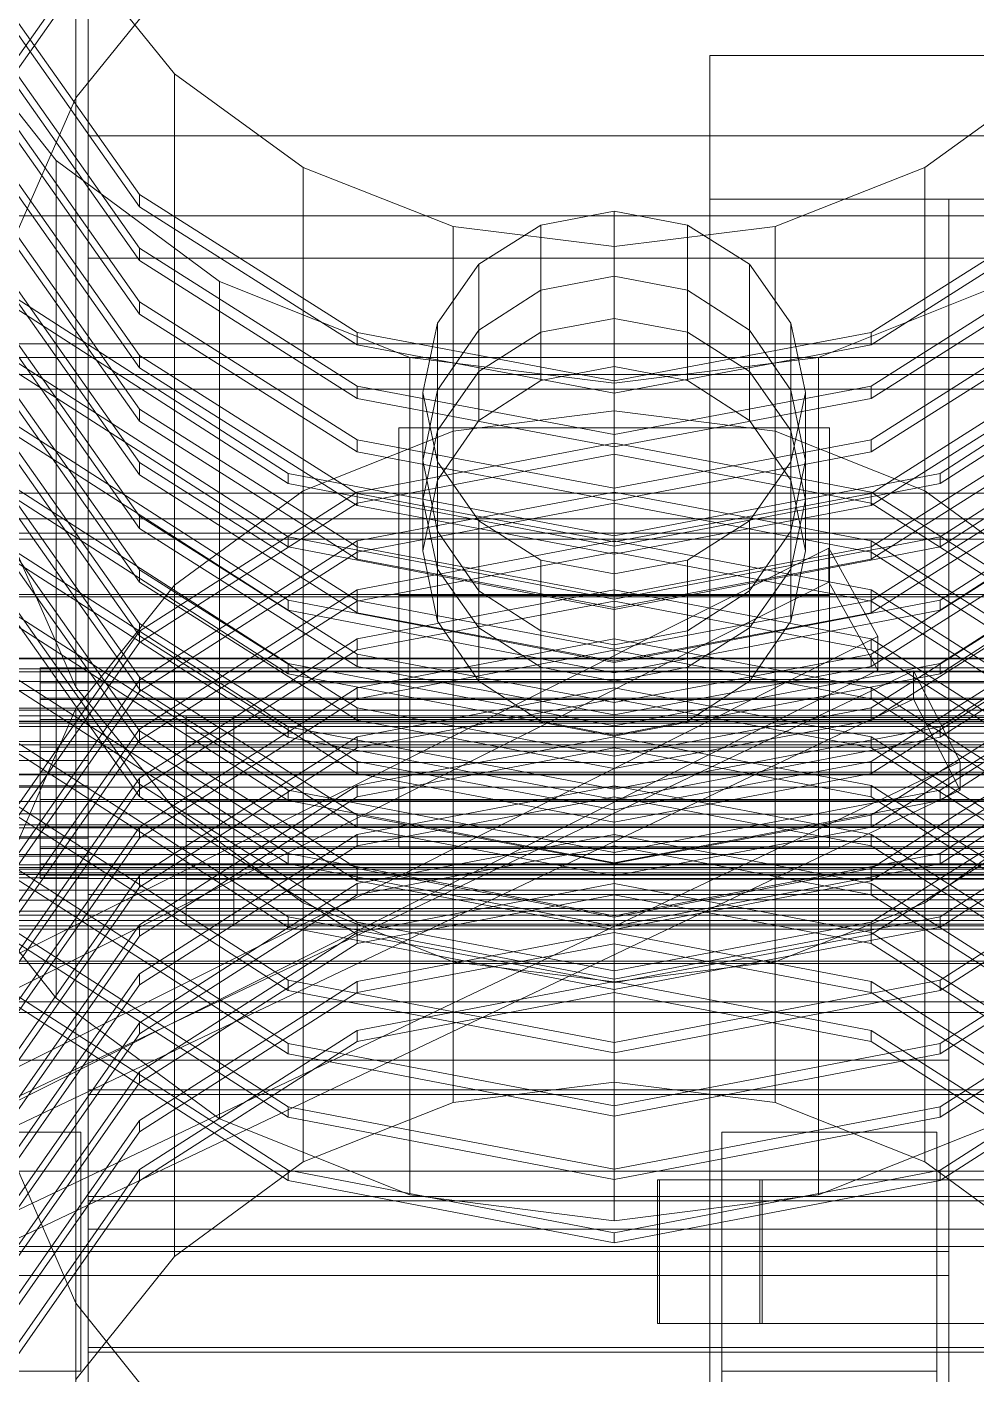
# Model space of a CAD drawing. Header units: millimetres. Extents: x -191664 to 191490, y -197311 to 10263.
# Drawn here: x 507.2 to 705.7, y -28625.6 to -28344 of the extents above; entities that cross this region are included whole.
import ezdxf

# ---------------------------------------------------------------- set-up
doc = ezdxf.new("R2010")
doc.units = ezdxf.units.MM
for name, color, linetype, lineweight in [('frontal_C01', 7, 'Continuous', 0), ('frontal_C02', 7, 'Continuous', 0), ('frontal_C03', 7, 'Continuous', 0), ('frontal_secador', 7, 'Continuous', 0)]:
    doc.layers.add(name, color=color, linetype=linetype, lineweight=lineweight)

msp = doc.modelspace()

# ---------------------------------------------------------------- linework, layer by layer
at = {"layer": 'frontal_C01', "color": 147, "true_color": 0x1f7180}
for p, q in [((517.42, -28358.85), (517.42, -28205.17)), ((530.72, -28314.21), (500.29, -28357.36)), ((500.29, -28359.92), (530.72, -28316.77)), ((517.42, -28328.32), (538.08, -28353.83)), ((517.42, -28482.01), (517.42, -28328.32)), ((520, -28392.34), (520, -28328.31)), ((520, -28525.36), (520, -28328.31)), ((517.42, -28358.85), (538.08, -28333.34)), ((500.29, -28335.9), (530.72, -28379.05)), ((530.72, -28381.61), (500.29, -28338.46)), ((500.29, -28347.1), (530.72, -28390.25)), ((530.72, -28392.82), (500.29, -28349.66)), ((538.08, -28353.83), (565, -28373.4)), ((538.08, -28507.51), (538.08, -28353.83)), ((695, -28373.4), (721.92, -28353.83)), ((500.29, -28358.31), (530.72, -28401.46)), ((504.43, -28388.55), (517.42, -28358.85)), ((530.72, -28404.02), (500.29, -28360.87)), ((500.29, -28369.51), (530.72, -28412.67)), ((530.72, -28415.23), (500.29, -28372.08)), ((565, -28373.4), (596.35, -28385.71)), ((565, -28527.09), (565, -28373.4)), ((663.65, -28385.71), (695, -28373.4)), ((695, -28527.09), (695, -28373.4)), ((530.72, -28379.05), (576.27, -28407.88)), ((530.72, -28381.61), (530.72, -28379.05)), ((683.73, -28407.88), (729.28, -28379.05)), ((500.29, -28380.72), (530.72, -28423.87)), ((576.27, -28410.44), (530.72, -28381.61)), ((729.28, -28381.61), (683.73, -28410.44)), ((530.72, -28426.43), (500.29, -28383.28)), ((596.35, -28385.71), (630, -28389.9)), ((596.35, -28539.39), (596.35, -28385.71)), ((630, -28389.9), (663.65, -28385.71)), ((663.65, -28539.39), (663.65, -28385.71)), ((530.72, -28390.25), (576.27, -28419.09)), ((530.72, -28392.82), (530.72, -28390.25)), ((630, -28543.59), (630, -28389.9)), ((683.73, -28419.09), (729.28, -28390.25)), ((500.29, -28391.93), (530.72, -28435.08)), ((740, -28392.34), (520, -28392.34)), ((520, -28392.34), (520, -28589.39)), ((576.27, -28421.65), (530.72, -28392.82)), ((729.28, -28392.82), (683.73, -28421.65)), ((530.72, -28437.64), (500.29, -28394.49)), ((530.72, -28401.46), (576.27, -28430.29)), ((530.72, -28404.02), (530.72, -28401.46)), ((683.73, -28430.29), (729.28, -28401.46)), ((500.29, -28403.13), (530.72, -28446.28)), ((576.27, -28432.85), (530.72, -28404.02)), ((729.28, -28404.02), (683.73, -28432.85)), ((530.72, -28448.85), (500.29, -28405.69)), ((576.27, -28407.88), (630, -28418.01)), ((576.27, -28410.44), (576.27, -28407.88)), ((630, -28418.01), (683.73, -28407.88)), ((683.73, -28410.44), (683.73, -28407.88)), ((530.72, -28412.67), (576.27, -28441.5)), ((530.72, -28415.23), (530.72, -28412.67)), ((630, -28420.57), (576.27, -28410.44)), ((683.73, -28410.44), (630, -28420.57)), ((683.73, -28441.5), (729.28, -28412.67)), ((500.29, -28414.34), (530.72, -28457.49)), ((576.27, -28444.06), (530.72, -28415.23)), ((729.28, -28415.23), (683.73, -28444.06)), ((530.72, -28460.05), (500.29, -28416.9)), ((630, -28420.57), (630, -28418.01)), ((576.27, -28419.09), (630, -28429.21)), ((576.27, -28421.65), (576.27, -28419.09)), ((630, -28429.21), (683.73, -28419.09)), ((683.73, -28421.65), (683.73, -28419.09)), ((530.72, -28423.87), (576.27, -28452.7)), ((530.72, -28426.43), (530.72, -28423.87)), ((630, -28431.77), (576.27, -28421.65)), ((683.73, -28421.65), (630, -28431.77)), ((683.73, -28452.7), (729.28, -28423.87)), ((500.29, -28425.55), (530.72, -28468.7)), ((576.27, -28455.27), (530.72, -28426.43)), ((729.28, -28426.43), (683.73, -28455.27)), ((530.72, -28471.26), (500.29, -28428.11)), ((630, -28431.77), (630, -28429.21)), ((576.27, -28430.29), (630, -28440.42)), ((576.27, -28432.85), (576.27, -28430.29)), ((630, -28442.98), (576.27, -28432.85)), ((630, -28440.42), (683.73, -28430.29)), ((683.73, -28432.85), (630, -28442.98)), ((683.73, -28432.85), (683.73, -28430.29)), ((530.72, -28435.08), (576.27, -28463.91)), ((530.72, -28437.64), (530.72, -28435.08)), ((683.73, -28463.91), (729.28, -28435.08)), ((500.29, -28436.75), (530.72, -28479.9)), ((576.27, -28466.47), (530.72, -28437.64)), ((729.28, -28437.64), (683.73, -28466.47)), ((530.72, -28482.46), (500.29, -28439.31)), ((630, -28442.98), (630, -28440.42)), ((576.27, -28441.5), (630, -28451.62)), ((576.27, -28444.06), (576.27, -28441.5)), ((630, -28454.18), (576.27, -28444.06)), ((630, -28451.62), (683.73, -28441.5)), ((683.73, -28444.06), (630, -28454.18)), ((683.73, -28444.06), (683.73, -28441.5)), ((530.72, -28446.28), (576.27, -28475.12)), ((530.72, -28448.85), (530.72, -28446.28)), ((683.73, -28475.12), (729.28, -28446.28)), ((500.29, -28447.96), (530.72, -28491.11)), ((576.27, -28477.68), (530.72, -28448.85)), ((729.28, -28448.85), (683.73, -28477.68)), ((530.72, -28493.67), (500.29, -28450.52)), ((517.42, -28482.01), (504.43, -28452.3)), ((630, -28454.18), (630, -28451.62)), ((576.27, -28452.7), (630, -28462.83)), ((576.27, -28455.27), (576.27, -28452.7)), ((630, -28465.39), (576.27, -28455.27)), ((630, -28462.83), (683.73, -28452.7)), ((683.73, -28455.27), (630, -28465.39)), ((683.73, -28455.27), (683.73, -28452.7)), ((530.72, -28457.49), (576.27, -28486.32)), ((530.72, -28460.05), (530.72, -28457.49)), ((683.73, -28486.32), (729.28, -28457.49)), ((500.29, -28459.16), (530.72, -28502.31)), ((576.27, -28488.88), (530.72, -28460.05)), ((729.28, -28460.05), (683.73, -28488.88)), ((530.72, -28504.88), (500.29, -28461.72)), ((630, -28465.39), (630, -28462.83)), ((576.27, -28463.91), (630, -28474.04)), ((576.27, -28466.47), (576.27, -28463.91)), ((630, -28476.6), (576.27, -28466.47)), ((630, -28474.04), (683.73, -28463.91)), ((683.73, -28466.47), (630, -28476.6)), ((683.73, -28466.47), (683.73, -28463.91)), ((530.72, -28468.7), (576.27, -28497.53)), ((530.72, -28471.26), (530.72, -28468.7)), ((683.73, -28497.53), (729.28, -28468.7)), ((576.27, -28500.09), (530.72, -28471.26)), ((729.28, -28471.26), (683.73, -28500.09)), ((576.27, -28475.12), (630, -28485.24)), ((576.27, -28477.68), (576.27, -28475.12)), ((630, -28476.6), (630, -28474.04)), ((630, -28485.24), (683.73, -28475.12)), ((683.73, -28477.68), (683.73, -28475.12)), ((630, -28487.8), (576.27, -28477.68)), ((683.73, -28477.68), (630, -28487.8)), ((530.72, -28479.9), (576.27, -28508.74)), ((530.72, -28482.46), (530.72, -28479.9)), ((683.73, -28508.74), (729.28, -28479.9)), ((538.08, -28507.51), (517.42, -28482.01)), ((576.27, -28511.3), (530.72, -28482.46)), ((729.28, -28482.46), (683.73, -28511.3)), ((576.27, -28486.32), (630, -28496.45)), ((576.27, -28488.88), (576.27, -28486.32)), ((630, -28487.8), (630, -28485.24)), ((630, -28496.45), (683.73, -28486.32)), ((683.73, -28488.88), (683.73, -28486.32)), ((630, -28499.01), (576.27, -28488.88)), ((683.73, -28488.88), (630, -28499.01)), ((530.72, -28491.11), (576.27, -28519.94)), ((530.72, -28493.67), (530.72, -28491.11)), ((683.73, -28519.94), (729.28, -28491.11)), ((576.27, -28522.5), (530.72, -28493.67)), ((729.28, -28493.67), (683.73, -28522.5)), ((576.27, -28497.53), (630, -28507.65)), ((576.27, -28500.09), (576.27, -28497.53)), ((630, -28499.01), (630, -28496.45)), ((630, -28507.65), (683.73, -28497.53)), ((683.73, -28500.09), (683.73, -28497.53)), ((630, -28510.22), (576.27, -28500.09)), ((683.73, -28500.09), (630, -28510.22)), ((530.72, -28502.31), (576.27, -28531.15)), ((530.72, -28504.88), (530.72, -28502.31)), ((683.73, -28531.15), (729.28, -28502.31)), ((576.27, -28533.71), (530.72, -28504.88)), ((729.28, -28504.88), (683.73, -28533.71)), ((565, -28527.09), (538.08, -28507.51)), ((576.27, -28508.74), (630, -28518.86)), ((576.27, -28511.3), (576.27, -28508.74)), ((630, -28510.22), (630, -28507.65)), ((630, -28518.86), (683.73, -28508.74)), ((683.73, -28511.3), (683.73, -28508.74)), ((721.92, -28507.51), (695, -28527.09)), ((630, -28521.42), (576.27, -28511.3)), ((683.73, -28511.3), (630, -28521.42)), ((576.27, -28519.94), (630, -28530.07)), ((576.27, -28522.5), (576.27, -28519.94)), ((630, -28521.42), (630, -28518.86)), ((630, -28530.07), (683.73, -28519.94)), ((683.73, -28522.5), (683.73, -28519.94)), ((630, -28532.63), (576.27, -28522.5)), ((683.73, -28522.5), (630, -28532.63)), ((740, -28525.36), (520, -28525.36)), ((520, -28525.36), (520, -28589.39)), ((596.35, -28539.39), (565, -28527.09)), ((695, -28527.09), (663.65, -28539.39)), ((576.27, -28531.15), (630, -28541.27)), ((576.27, -28533.71), (576.27, -28531.15)), ((630, -28532.63), (630, -28530.07)), ((630, -28541.27), (683.73, -28531.15)), ((683.73, -28533.71), (683.73, -28531.15)), ((630, -28543.83), (576.27, -28533.71)), ((683.73, -28533.71), (630, -28543.83)), ((630, -28543.59), (596.35, -28539.39)), ((663.65, -28539.39), (630, -28543.59)), ((630, -28543.83), (630, -28541.27)), ((520, -28589.39), (740, -28589.39))]:
    msp.add_line(p, q, dxfattribs=at)
at = {"layer": 'frontal_C01', "color": 139, "true_color": 0x354b57}
for p, q in [((500, -28383.5), (760, -28383.5)), ((485, -28410.25), (775, -28410.25)), ((760, -28416.66), (500, -28416.66)), ((775, -28419.73), (485, -28419.73)), ((415, -28449.85), (760, -28449.85)), ((424.86, -28578.04), (674.86, -28452.99)), ((674.86, -28460.03), (674.86, -28452.99)), ((674.86, -28452.99), (685.14, -28471.42)), ((674.86, -28460.03), (424.86, -28585.08)), ((685.14, -28478.46), (674.86, -28460.03)), ((760, -28462.66), (415, -28462.66)), ((760, -28463.11), (415, -28463.11)), ((435.14, -28596.47), (685.14, -28471.42)), ((685.14, -28471.42), (685.14, -28478.46)), ((415, -28475.92), (760, -28475.92)), ((435.14, -28603.52), (685.14, -28478.46)), ((420, -28520.82), (823, -28520.82)), ((520, -28588.45), (520, -28524.41)), ((520, -28524.41), (740, -28524.41)), ((520, -28583.15), (520, -28524.41)), ((823, -28528.83), (420, -28528.83)), ((823, -28539.77), (420, -28539.77)), ((420, -28547.77), (823, -28547.77)), ((760, -28549.99), (500, -28549.99)), ((500, -28583.15), (760, -28583.15)), ((740, -28583.15), (520, -28583.15)), ((520, -28583.15), (520, -28647.18)), ((740, -28588.45), (520, -28588.45)), ((520, -28588.45), (520, -28647.18))]:
    msp.add_line(p, q, dxfattribs=at)
at = {"layer": 'frontal_C01', "color": 43, "true_color": 0xd6b34e}
for p, q in [((630, -28382.54), (614.69, -28385.42)), ((645.31, -28385.42), (630, -28382.54)), ((630, -28404.95), (630, -28382.54)), ((614.69, -28385.42), (601.72, -28393.63)), ((614.69, -28407.83), (614.69, -28385.42)), ((658.28, -28393.63), (645.31, -28385.42)), ((645.31, -28407.83), (645.31, -28385.42)), ((601.72, -28393.63), (593.04, -28405.93)), ((601.72, -28416.05), (601.72, -28393.63)), ((666.96, -28405.93), (658.28, -28393.63)), ((658.28, -28416.05), (658.28, -28393.63)), ((593.04, -28405.93), (590, -28420.43)), ((593.04, -28428.34), (593.04, -28405.93)), ((614.69, -28407.83), (630, -28404.95)), ((630, -28404.95), (645.31, -28407.83)), ((670, -28420.43), (666.96, -28405.93)), ((666.96, -28428.34), (666.96, -28405.93)), ((601.72, -28416.05), (614.69, -28407.83)), ((645.31, -28407.83), (658.28, -28416.05)), ((593.04, -28428.34), (601.72, -28416.05)), ((658.28, -28416.05), (666.96, -28428.34)), ((590, -28420.43), (593.04, -28434.93)), ((590, -28442.84), (590, -28420.43)), ((666.96, -28434.93), (670, -28420.43)), ((670, -28420.43), (670, -28442.84)), ((590, -28442.84), (593.04, -28428.34)), ((666.96, -28428.34), (670, -28442.84)), ((593.04, -28434.93), (601.72, -28447.22)), ((593.04, -28457.34), (593.04, -28434.93)), ((658.28, -28447.22), (666.96, -28434.93)), ((666.96, -28457.34), (666.96, -28434.93)), ((593.04, -28457.34), (590, -28442.84)), ((670, -28442.84), (666.96, -28457.34)), ((601.72, -28447.22), (614.69, -28455.44)), ((601.72, -28469.64), (601.72, -28447.22)), ((645.31, -28455.44), (658.28, -28447.22)), ((658.28, -28469.64), (658.28, -28447.22)), ((601.72, -28469.64), (593.04, -28457.34)), ((614.69, -28455.44), (630, -28458.32)), ((614.69, -28477.85), (614.69, -28455.44)), ((630, -28458.32), (645.31, -28455.44)), ((645.31, -28477.85), (645.31, -28455.44)), ((666.96, -28457.34), (658.28, -28469.64)), ((630, -28480.74), (630, -28458.32)), ((614.69, -28477.85), (601.72, -28469.64)), ((658.28, -28469.64), (645.31, -28477.85)), ((630, -28480.74), (614.69, -28477.85)), ((645.31, -28477.85), (630, -28480.74))]:
    msp.add_line(p, q, dxfattribs=at)
at = {"layer": 'frontal_C01', "color": 9, "true_color": 0xb8c2c5}
for p, q in [((550.5, -28487.99), (450.5, -28487.99)), ((550.5, -28489.1), (450.5, -28489.1)), ((550.5, -28489.1), (550.5, -28487.99)), ((550.5, -28487.99), (550.5, -28490.23)), ((550.5, -28493.38), (550.5, -28489.1)), ((550.5, -28490.23), (450.5, -28490.23)), ((550.5, -28490.23), (550.5, -28495.46)), ((550.5, -28493.38), (450.5, -28493.38)), ((550.5, -28500.19), (550.5, -28493.38)), ((550.5, -28495.46), (450.5, -28495.46)), ((550.5, -28495.46), (550.5, -28502.9)), ((550.5, -28500.19), (450.5, -28500.19)), ((550.5, -28508.48), (550.5, -28500.19)), ((450.5, -28502.9), (550.5, -28502.9)), ((550.5, -28502.9), (550.5, -28511.41)), ((550.5, -28508.48), (450.5, -28508.48)), ((550.5, -28516.99), (550.5, -28508.48)), ((550.5, -28511.41), (450.5, -28511.41)), ((550.5, -28511.41), (550.5, -28519.7)), ((550.5, -28516.99), (450.5, -28516.99)), ((550.5, -28524.43), (550.5, -28516.99)), ((550.5, -28519.7), (450.5, -28519.7)), ((550.5, -28519.7), (550.5, -28526.5)), ((550.5, -28524.43), (450.5, -28524.43)), ((550.5, -28529.66), (550.5, -28524.43)), ((550.5, -28526.5), (450.5, -28526.5)), ((550.5, -28526.5), (550.5, -28530.79)), ((550.5, -28529.66), (450.5, -28529.66)), ((550.5, -28530.79), (450.5, -28530.79)), ((550.5, -28531.9), (550.5, -28529.66)), ((550.5, -28530.79), (550.5, -28531.9)), ((550.5, -28531.9), (450.5, -28531.9))]:
    msp.add_line(p, q, dxfattribs=at)
at = {"layer": 'frontal_C01', "color": 9, "true_color": 0xbac6cb}
for p, q in [((540.5, -28489.1), (540.5, -28487.99)), ((540.5, -28487.99), (540.5, -28488.37)), ((540.5, -28487.99), (815, -28487.99)), ((540.5, -28488.37), (540.5, -28490.23)), ((540.5, -28488.37), (815, -28488.37)), ((540.5, -28491.64), (540.5, -28489.1)), ((540.5, -28489.1), (815, -28489.1)), ((540.5, -28490.23), (540.5, -28493.42)), ((540.5, -28490.23), (815, -28490.23)), ((540.5, -28495.42), (540.5, -28491.64)), ((540.5, -28491.64), (815, -28491.64)), ((540.5, -28493.42), (540.5, -28497.75)), ((540.5, -28493.42), (815, -28493.42)), ((540.5, -28500.19), (540.5, -28495.42)), ((540.5, -28495.42), (815, -28495.42)), ((540.5, -28497.75), (540.5, -28502.9)), ((540.5, -28497.75), (815, -28497.75)), ((540.5, -28505.62), (540.5, -28500.19)), ((540.5, -28500.19), (815, -28500.19)), ((540.5, -28502.9), (540.5, -28508.53)), ((815, -28502.9), (540.5, -28502.9)), ((540.5, -28511.35), (540.5, -28505.62)), ((540.5, -28505.62), (815, -28505.62)), ((540.5, -28508.53), (540.5, -28514.27)), ((540.5, -28508.53), (815, -28508.53)), ((540.5, -28516.99), (540.5, -28511.35)), ((540.5, -28511.35), (815, -28511.35)), ((540.5, -28514.27), (540.5, -28519.7)), ((540.5, -28514.27), (815, -28514.27)), ((540.5, -28522.14), (540.5, -28516.99)), ((540.5, -28516.99), (815, -28516.99)), ((540.5, -28519.7), (540.5, -28524.47)), ((540.5, -28519.7), (815, -28519.7)), ((540.5, -28526.47), (540.5, -28522.14)), ((540.5, -28522.14), (815, -28522.14)), ((540.5, -28524.47), (540.5, -28528.25)), ((540.5, -28524.47), (815, -28524.47)), ((540.5, -28529.66), (540.5, -28526.47)), ((540.5, -28526.47), (815, -28526.47)), ((540.5, -28528.25), (540.5, -28530.79)), ((540.5, -28528.25), (815, -28528.25)), ((540.5, -28531.52), (540.5, -28529.66)), ((540.5, -28529.66), (815, -28529.66)), ((540.5, -28530.79), (540.5, -28531.9)), ((540.5, -28530.79), (815, -28530.79)), ((540.5, -28531.9), (540.5, -28531.52)), ((540.5, -28531.52), (815, -28531.52)), ((540.5, -28531.9), (815, -28531.9))]:
    msp.add_line(p, q, dxfattribs=at)
at = {"layer": 'frontal_C02', "color": 147, "true_color": 0x1f7180}
for p, q in [((630, -28424.28), (596.35, -28428.52)), ((663.65, -28428.52), (630, -28424.28)), ((630, -28564.57), (630, -28424.28)), ((596.35, -28428.52), (565, -28440.94)), ((585, -28462.87), (585, -28427.8)), ((585, -28427.8), (675, -28427.8)), ((585, -28480.4), (585, -28427.8)), ((596.35, -28568.81), (596.35, -28428.52)), ((695, -28440.94), (663.65, -28428.52)), ((663.65, -28568.81), (663.65, -28428.52)), ((675, -28427.8), (675, -28462.87)), ((675, -28427.8), (675, -28480.4)), ((630, -28431), (576.27, -28441.22)), ((683.73, -28441.22), (630, -28431)), ((630, -28433.33), (630, -28431)), ((576.27, -28443.55), (630, -28433.33)), ((630, -28433.33), (683.73, -28443.55)), ((576.27, -28441.22), (530.72, -28470.32)), ((565, -28440.94), (538.08, -28460.7)), ((565, -28581.23), (565, -28440.94)), ((630, -28441.22), (576.27, -28451.45)), ((576.27, -28443.55), (576.27, -28441.22)), ((683.73, -28451.45), (630, -28441.22)), ((630, -28443.56), (630, -28441.22)), ((729.28, -28470.32), (683.73, -28441.22)), ((683.73, -28443.55), (683.73, -28441.22)), ((721.92, -28460.7), (695, -28440.94)), ((695, -28581.23), (695, -28440.94)), ((530.72, -28472.66), (576.27, -28443.55)), ((576.27, -28453.78), (630, -28443.56)), ((630, -28443.56), (683.73, -28453.78)), ((683.73, -28443.55), (729.28, -28472.66)), ((576.27, -28451.45), (530.72, -28480.55)), ((630, -28451.45), (576.27, -28461.67)), ((576.27, -28453.78), (576.27, -28451.45)), ((683.73, -28461.67), (630, -28451.45)), ((630, -28453.79), (630, -28451.45)), ((729.28, -28480.55), (683.73, -28451.45)), ((683.73, -28453.78), (683.73, -28451.45)), ((530.72, -28482.89), (576.27, -28453.78)), ((576.27, -28464.01), (630, -28453.79)), ((630, -28453.79), (683.73, -28464.01)), ((683.73, -28453.78), (729.28, -28482.89)), ((538.08, -28460.7), (517.42, -28486.44)), ((538.08, -28600.98), (538.08, -28460.7)), ((576.27, -28461.67), (530.72, -28490.78)), ((576.27, -28464.01), (576.27, -28461.67)), ((630, -28461.68), (576.27, -28471.9)), ((675, -28462.87), (585, -28462.87)), ((585, -28462.87), (585, -28515.47)), ((683.73, -28471.9), (630, -28461.68)), ((630, -28464.02), (630, -28461.68)), ((675, -28515.47), (675, -28462.87)), ((729.28, -28490.78), (683.73, -28461.67)), ((683.73, -28464.01), (683.73, -28461.67)), ((530.72, -28493.12), (576.27, -28464.01)), ((576.27, -28474.24), (630, -28464.02)), ((630, -28464.02), (683.73, -28474.24)), ((683.73, -28464.01), (729.28, -28493.12)), ((530.72, -28470.32), (500.29, -28513.88)), ((530.72, -28472.66), (530.72, -28470.32)), ((576.27, -28471.9), (530.72, -28501.01)), ((576.27, -28474.24), (576.27, -28471.9)), ((630, -28471.91), (576.27, -28482.13)), ((683.73, -28482.13), (630, -28471.91)), ((630, -28474.25), (630, -28471.91)), ((729.28, -28501.01), (683.73, -28471.9)), ((683.73, -28474.24), (683.73, -28471.9)), ((500.29, -28516.22), (530.72, -28472.66)), ((530.72, -28503.35), (576.27, -28474.24)), ((576.27, -28484.47), (630, -28474.25)), ((630, -28474.25), (683.73, -28484.47)), ((683.73, -28474.24), (729.28, -28503.35)), ((530.72, -28480.55), (500.29, -28524.11)), ((530.72, -28482.89), (530.72, -28480.55)), ((675, -28480.4), (585, -28480.4)), ((585, -28480.4), (585, -28515.47)), ((675, -28515.47), (675, -28480.4)), ((500.29, -28526.45), (530.72, -28482.89)), ((576.27, -28482.13), (530.72, -28511.24)), ((576.27, -28484.47), (576.27, -28482.13)), ((630, -28482.14), (576.27, -28492.36)), ((683.73, -28492.36), (630, -28482.14)), ((630, -28484.48), (630, -28482.14)), ((729.28, -28511.24), (683.73, -28482.13)), ((683.73, -28484.47), (683.73, -28482.13)), ((530.72, -28513.58), (576.27, -28484.47)), ((576.27, -28494.7), (630, -28484.48)), ((630, -28484.48), (683.73, -28494.7)), ((683.73, -28484.47), (729.28, -28513.58)), ((517.42, -28486.44), (504.43, -28516.43)), ((517.42, -28626.73), (517.42, -28486.44)), ((530.72, -28490.78), (500.29, -28534.34)), ((530.72, -28493.12), (530.72, -28490.78)), ((500.29, -28536.68), (530.72, -28493.12)), ((576.27, -28492.36), (530.72, -28521.47)), ((530.72, -28523.81), (576.27, -28494.7)), ((576.27, -28494.7), (576.27, -28492.36)), ((630, -28492.37), (576.27, -28502.59)), ((576.27, -28504.93), (630, -28494.71)), ((683.73, -28502.59), (630, -28492.37)), ((630, -28494.71), (630, -28492.37)), ((630, -28494.71), (683.73, -28504.93)), ((729.28, -28521.47), (683.73, -28492.36)), ((683.73, -28494.7), (683.73, -28492.36)), ((683.73, -28494.7), (729.28, -28523.81)), ((530.72, -28501.01), (500.29, -28544.57)), ((530.72, -28503.35), (530.72, -28501.01)), ((576.27, -28502.59), (530.72, -28531.7)), ((576.27, -28504.93), (576.27, -28502.59)), ((630, -28502.6), (576.27, -28512.82)), ((683.73, -28512.82), (630, -28502.6)), ((630, -28504.94), (630, -28502.6)), ((729.28, -28531.7), (683.73, -28502.59)), ((683.73, -28504.93), (683.73, -28502.59)), ((500.29, -28546.91), (530.72, -28503.35)), ((530.72, -28534.04), (576.27, -28504.93)), ((576.27, -28515.16), (630, -28504.94)), ((630, -28504.94), (683.73, -28515.16)), ((683.73, -28504.93), (729.28, -28534.04)), ((530.72, -28511.24), (500.29, -28554.8)), ((530.72, -28513.58), (530.72, -28511.24)), ((500.29, -28557.14), (530.72, -28513.58)), ((576.27, -28512.82), (530.72, -28541.93)), ((576.27, -28515.16), (576.27, -28512.82)), ((630, -28512.83), (576.27, -28523.05)), ((683.73, -28523.05), (630, -28512.83)), ((630, -28515.17), (630, -28512.83)), ((729.28, -28541.93), (683.73, -28512.82)), ((683.73, -28515.16), (683.73, -28512.82)), ((530.72, -28544.26), (576.27, -28515.16)), ((576.27, -28525.39), (630, -28515.17)), ((585, -28515.47), (675, -28515.47)), ((630, -28515.17), (683.73, -28525.39)), ((683.73, -28515.16), (729.28, -28544.26)), ((530.72, -28521.47), (500.29, -28565.03)), ((530.72, -28523.81), (530.72, -28521.47)), ((500.29, -28567.37), (530.72, -28523.81)), ((576.27, -28523.05), (530.72, -28552.16)), ((530.72, -28554.49), (576.27, -28525.39)), ((576.27, -28525.39), (576.27, -28523.05)), ((630, -28523.06), (576.27, -28533.28)), ((576.27, -28535.62), (630, -28525.4)), ((683.73, -28533.28), (630, -28523.06)), ((630, -28525.4), (630, -28523.06)), ((630, -28525.4), (683.73, -28535.62)), ((729.28, -28552.16), (683.73, -28523.05)), ((683.73, -28525.39), (683.73, -28523.05)), ((683.73, -28525.39), (729.28, -28554.49)), ((530.72, -28531.7), (500.29, -28575.26)), ((500.29, -28577.6), (530.72, -28534.04)), ((530.72, -28534.04), (530.72, -28531.7)), ((576.27, -28533.28), (530.72, -28562.39)), ((576.27, -28535.62), (576.27, -28533.28)), ((630, -28533.29), (576.27, -28543.51)), ((683.73, -28543.51), (630, -28533.29)), ((630, -28535.63), (630, -28533.29)), ((729.28, -28562.39), (683.73, -28533.28)), ((683.73, -28535.62), (683.73, -28533.28)), ((530.72, -28564.72), (576.27, -28535.62)), ((576.27, -28545.85), (630, -28535.63)), ((630, -28535.63), (683.73, -28545.85)), ((683.73, -28535.62), (729.28, -28564.72)), ((530.72, -28541.93), (500.29, -28585.49)), ((530.72, -28544.26), (530.72, -28541.93)), ((500.29, -28587.83), (530.72, -28544.26)), ((576.27, -28543.51), (530.72, -28572.61)), ((576.27, -28545.85), (576.27, -28543.51)), ((630, -28543.52), (576.27, -28553.74)), ((683.73, -28553.74), (630, -28543.52)), ((630, -28545.86), (630, -28543.52)), ((729.28, -28572.61), (683.73, -28543.51)), ((683.73, -28545.85), (683.73, -28543.51)), ((530.72, -28574.95), (576.27, -28545.85)), ((576.27, -28556.08), (630, -28545.86)), ((630, -28545.86), (683.73, -28556.08)), ((683.73, -28545.85), (729.28, -28574.95)), ((530.72, -28552.16), (500.29, -28595.72)), ((530.72, -28554.49), (530.72, -28552.16)), ((576.27, -28553.74), (530.72, -28582.84)), ((576.27, -28556.08), (576.27, -28553.74)), ((729.28, -28582.84), (683.73, -28553.74)), ((683.73, -28556.08), (683.73, -28553.74)), ((500.29, -28598.05), (530.72, -28554.49)), ((530.72, -28585.18), (576.27, -28556.08)), ((683.73, -28556.08), (729.28, -28585.18)), ((530.72, -28562.39), (500.29, -28605.95)), ((530.72, -28564.72), (530.72, -28562.39)), ((500.29, -28608.28), (530.72, -28564.72)), ((596.35, -28568.81), (630, -28564.57)), ((630, -28564.57), (663.65, -28568.81)), ((565, -28581.23), (596.35, -28568.81)), ((663.65, -28568.81), (695, -28581.23)), ((530.72, -28572.61), (500.29, -28616.17)), ((530.72, -28574.95), (530.72, -28572.61)), ((500.29, -28618.51), (530.72, -28574.95)), ((504.43, -28580.78), (517.42, -28610.77)), ((538.08, -28600.98), (565, -28581.23)), ((695, -28581.23), (721.92, -28600.98)), ((530.72, -28582.84), (500.29, -28626.4)), ((530.72, -28585.18), (530.72, -28582.84)), ((500.29, -28628.74), (530.72, -28585.18)), ((520, -28653.73), (520, -28595.28)), ((520, -28595.28), (740, -28595.28)), ((520, -28794.2), (520, -28595.28)), ((517.42, -28626.73), (538.08, -28600.98)), ((517.42, -28610.77), (538.08, -28636.52)), ((517.42, -28751.06), (517.42, -28610.77))]:
    msp.add_line(p, q, dxfattribs=at)
at = {"layer": 'frontal_C03', "color": 147, "true_color": 0x1f7180}
for p, q in [((520, -28366.77), (520, -28312.91)), ((520, -28567.16), (520, -28312.91)), ((487.11, -28339.05), (513.33, -28371.96)), ((740, -28366.77), (520, -28366.77)), ((520, -28366.77), (520, -28621.02)), ((513.33, -28371.96), (547.5, -28397.21)), ((513.33, -28547.01), (513.33, -28371.96)), ((547.5, -28397.21), (587.29, -28413.09)), ((547.5, -28572.26), (547.5, -28397.21)), ((672.71, -28413.09), (712.5, -28397.21)), ((503.99, -28400.11), (561.81, -28437.32)), ((698.19, -28437.32), (756.01, -28400.11)), ((561.81, -28439.47), (503.99, -28402.27)), ((756.01, -28402.27), (698.19, -28439.47)), ((587.29, -28413.09), (630, -28418.5)), ((587.29, -28588.14), (587.29, -28413.09)), ((630, -28418.5), (672.71, -28413.09)), ((672.71, -28588.14), (672.71, -28413.09)), ((503.99, -28413.35), (561.81, -28450.56)), ((561.81, -28452.71), (503.99, -28415.51)), ((698.19, -28450.56), (756.01, -28413.35)), ((756.01, -28415.51), (698.19, -28452.71)), ((630, -28593.55), (630, -28418.5)), ((503.99, -28426.6), (561.81, -28463.8)), ((698.19, -28463.8), (756.01, -28426.6)), ((561.81, -28465.95), (503.99, -28428.75)), ((756.01, -28428.75), (698.19, -28465.95)), ((561.81, -28437.32), (630, -28450.38)), ((561.81, -28439.47), (561.81, -28437.32)), ((630, -28450.38), (698.19, -28437.32)), ((698.19, -28439.47), (698.19, -28437.32)), ((503.99, -28439.84), (561.81, -28477.04)), ((630, -28452.53), (561.81, -28439.47)), ((698.19, -28439.47), (630, -28452.53)), ((698.19, -28477.04), (756.01, -28439.84)), ((561.81, -28479.19), (503.99, -28441.99)), ((756.01, -28441.99), (698.19, -28479.19)), ((561.81, -28450.56), (630, -28463.62)), ((561.81, -28452.71), (561.81, -28450.56)), ((630, -28452.53), (630, -28450.38)), ((630, -28463.62), (698.19, -28450.56)), ((698.19, -28452.71), (698.19, -28450.56)), ((503.99, -28453.08), (561.81, -28490.28)), ((561.81, -28492.43), (503.99, -28455.23)), ((630, -28465.77), (561.81, -28452.71)), ((698.19, -28452.71), (630, -28465.77)), ((698.19, -28490.28), (756.01, -28453.08)), ((756.01, -28455.23), (698.19, -28492.43)), ((561.81, -28463.8), (630, -28476.86)), ((561.81, -28465.95), (561.81, -28463.8)), ((630, -28465.77), (630, -28463.62)), ((630, -28476.86), (698.19, -28463.8)), ((698.19, -28465.95), (698.19, -28463.8)), ((503.99, -28466.32), (561.81, -28503.52)), ((630, -28479.02), (561.81, -28465.95)), ((698.19, -28465.95), (630, -28479.02)), ((698.19, -28503.52), (756.01, -28466.32)), ((561.81, -28505.68), (503.99, -28468.47)), ((756.01, -28468.47), (698.19, -28505.68)), ((561.81, -28477.04), (630, -28490.1)), ((561.81, -28479.19), (561.81, -28477.04)), ((630, -28479.02), (630, -28476.86)), ((630, -28490.1), (698.19, -28477.04)), ((698.19, -28479.19), (698.19, -28477.04)), ((503.99, -28479.56), (561.81, -28516.76)), ((630, -28492.26), (561.81, -28479.19)), ((698.19, -28479.19), (630, -28492.26)), ((698.19, -28516.76), (756.01, -28479.56)), ((561.81, -28518.92), (503.99, -28481.71)), ((756.01, -28481.71), (698.19, -28518.92)), ((561.81, -28490.28), (630, -28503.34)), ((561.81, -28492.43), (561.81, -28490.28)), ((630, -28492.26), (630, -28490.1)), ((630, -28503.34), (698.19, -28490.28)), ((698.19, -28492.43), (698.19, -28490.28)), ((503.99, -28492.8), (561.81, -28530)), ((630, -28505.5), (561.81, -28492.43)), ((698.19, -28492.43), (630, -28505.5)), ((698.19, -28530), (756.01, -28492.8)), ((561.81, -28532.16), (503.99, -28494.96)), ((756.01, -28494.96), (698.19, -28532.16)), ((503.99, -28506.04), (561.81, -28543.24)), ((561.81, -28503.52), (630, -28516.58)), ((561.81, -28505.68), (561.81, -28503.52)), ((630, -28518.74), (561.81, -28505.68)), ((630, -28505.5), (630, -28503.34)), ((630, -28516.58), (698.19, -28503.52)), ((698.19, -28505.68), (630, -28518.74)), ((698.19, -28505.68), (698.19, -28503.52)), ((698.19, -28543.24), (756.01, -28506.04)), ((561.81, -28545.4), (503.99, -28508.2)), ((756.01, -28508.2), (698.19, -28545.4)), ((513.33, -28547.01), (487.11, -28514.1)), ((561.81, -28516.76), (630, -28529.83)), ((561.81, -28518.92), (561.81, -28516.76)), ((630, -28518.74), (630, -28516.58)), ((630, -28529.83), (698.19, -28516.76)), ((698.19, -28518.92), (698.19, -28516.76)), ((503.99, -28519.28), (561.81, -28556.48)), ((630, -28531.98), (561.81, -28518.92)), ((698.19, -28518.92), (630, -28531.98)), ((698.19, -28556.48), (756.01, -28519.28)), ((561.81, -28558.64), (503.99, -28521.44)), ((756.01, -28521.44), (698.19, -28558.64)), ((561.81, -28530), (630, -28543.07)), ((561.81, -28532.16), (561.81, -28530)), ((630, -28531.98), (630, -28529.83)), ((630, -28543.07), (698.19, -28530)), ((698.19, -28532.16), (698.19, -28530)), ((503.99, -28532.52), (561.81, -28569.73)), ((630, -28545.22), (561.81, -28532.16)), ((698.19, -28532.16), (630, -28545.22)), ((698.19, -28569.73), (756.01, -28532.52)), ((561.81, -28571.88), (503.99, -28534.68)), ((756.01, -28534.68), (698.19, -28571.88)), ((561.81, -28543.24), (630, -28556.31)), ((561.81, -28545.4), (561.81, -28543.24)), ((630, -28558.46), (561.81, -28545.4)), ((630, -28545.22), (630, -28543.07)), ((630, -28556.31), (698.19, -28543.24)), ((698.19, -28545.4), (630, -28558.46)), ((698.19, -28545.4), (698.19, -28543.24)), ((503.99, -28545.76), (561.81, -28582.97)), ((561.81, -28585.12), (503.99, -28547.92)), ((547.5, -28572.26), (513.33, -28547.01)), ((698.19, -28582.97), (756.01, -28545.76)), ((756.01, -28547.92), (698.19, -28585.12)), ((561.81, -28556.48), (630, -28569.55)), ((561.81, -28558.64), (561.81, -28556.48)), ((630, -28558.46), (630, -28556.31)), ((630, -28569.55), (698.19, -28556.48)), ((698.19, -28558.64), (698.19, -28556.48)), ((630, -28571.7), (561.81, -28558.64)), ((698.19, -28558.64), (630, -28571.7)), ((740, -28567.16), (520, -28567.16)), ((520, -28567.16), (520, -28621.02)), ((561.81, -28569.73), (630, -28582.79)), ((561.81, -28571.88), (561.81, -28569.73)), ((630, -28571.7), (630, -28569.55)), ((630, -28582.79), (698.19, -28569.73)), ((698.19, -28571.88), (698.19, -28569.73)), ((587.29, -28588.14), (547.5, -28572.26)), ((630, -28584.94), (561.81, -28571.88)), ((698.19, -28571.88), (630, -28584.94)), ((712.5, -28572.26), (672.71, -28588.14)), ((561.81, -28582.97), (630, -28596.03)), ((561.81, -28585.12), (561.81, -28582.97)), ((630, -28584.94), (630, -28582.79)), ((630, -28596.03), (698.19, -28582.97)), ((698.19, -28585.12), (698.19, -28582.97)), ((630, -28598.18), (561.81, -28585.12)), ((698.19, -28585.12), (630, -28598.18)), ((630, -28593.55), (587.29, -28588.14)), ((672.71, -28588.14), (630, -28593.55)), ((630, -28598.18), (630, -28596.03)), ((520, -28621.02), (740, -28621.02))]:
    msp.add_line(p, q, dxfattribs=at)
at = {"layer": 'frontal_C03', "color": 43, "true_color": 0xd6b34e}
for p, q in [((630, -28396.13), (614.69, -28399.06)), ((645.31, -28399.06), (630, -28396.13)), ((630, -28414.98), (630, -28396.13)), ((614.69, -28399.06), (601.72, -28407.41)), ((614.69, -28417.91), (614.69, -28399.06)), ((658.28, -28407.41), (645.31, -28399.06)), ((645.31, -28417.91), (645.31, -28399.06)), ((601.72, -28407.41), (593.04, -28419.91)), ((601.72, -28426.26), (601.72, -28407.41)), ((666.96, -28419.91), (658.28, -28407.41)), ((658.28, -28426.26), (658.28, -28407.41)), ((614.69, -28417.91), (630, -28414.98)), ((630, -28414.98), (645.31, -28417.91)), ((601.72, -28426.26), (614.69, -28417.91)), ((645.31, -28417.91), (658.28, -28426.26)), ((593.04, -28419.91), (590, -28434.65)), ((593.04, -28438.76), (593.04, -28419.91)), ((670, -28434.65), (666.96, -28419.91)), ((666.96, -28438.76), (666.96, -28419.91)), ((593.04, -28438.76), (601.72, -28426.26)), ((658.28, -28426.26), (666.96, -28438.76)), ((590, -28434.65), (593.04, -28449.39)), ((590, -28453.5), (590, -28434.65)), ((666.96, -28449.39), (670, -28434.65)), ((670, -28434.65), (670, -28453.5)), ((590, -28453.5), (593.04, -28438.76)), ((666.96, -28438.76), (670, -28453.5)), ((593.04, -28449.39), (601.72, -28461.89)), ((593.04, -28468.24), (593.04, -28449.39)), ((658.28, -28461.89), (666.96, -28449.39)), ((666.96, -28468.24), (666.96, -28449.39)), ((593.04, -28468.24), (590, -28453.5)), ((670, -28453.5), (666.96, -28468.24)), ((601.72, -28461.89), (614.69, -28470.24)), ((601.72, -28480.74), (601.72, -28461.89)), ((645.31, -28470.24), (658.28, -28461.89)), ((658.28, -28480.74), (658.28, -28461.89)), ((601.72, -28480.74), (593.04, -28468.24)), ((666.96, -28468.24), (658.28, -28480.74)), ((614.69, -28470.24), (630, -28473.17)), ((614.69, -28489.09), (614.69, -28470.24)), ((630, -28473.17), (645.31, -28470.24)), ((645.31, -28489.09), (645.31, -28470.24)), ((630, -28492.02), (630, -28473.17)), ((614.69, -28489.09), (601.72, -28480.74)), ((658.28, -28480.74), (645.31, -28489.09)), ((630, -28492.02), (614.69, -28489.09)), ((645.31, -28489.09), (630, -28492.02))]:
    msp.add_line(p, q, dxfattribs=at)
at = {"layer": 'frontal_C03', "color": 139, "true_color": 0x354b57}
for p, q in [((465, -28413.11), (795, -28413.11)), ((450, -28441.44), (810, -28441.44)), ((795, -28446.82), (465, -28446.82)), ((810, -28451.07), (450, -28451.07)), ((415, -28476.07), (795, -28476.07)), ((425.13, -28605.75), (692.63, -28478.63)), ((692.63, -28484.55), (692.63, -28478.63)), ((692.63, -28478.63), (702.37, -28497.62)), ((692.63, -28484.55), (425.13, -28611.67)), ((702.37, -28503.55), (692.63, -28484.55)), ((795, -28486.84), (415, -28486.84)), ((795, -28489.55), (415, -28489.55)), ((434.87, -28624.75), (702.37, -28497.62)), ((702.37, -28497.62), (702.37, -28503.55)), ((415, -28500.33), (795, -28500.33)), ((434.87, -28630.67), (702.37, -28503.55)), ((420, -28513.3), (823, -28513.3)), ((823, -28520.04), (420, -28520.04)), ((823, -28532.57), (420, -28532.57)), ((420, -28539.3), (823, -28539.3)), ((520, -28620.06), (520, -28566.19)), ((520, -28566.19), (740, -28566.19)), ((520, -28632.64), (520, -28566.19)), ((795, -28598.94), (465, -28598.94)), ((740, -28620.06), (520, -28620.06)), ((520, -28620.06), (520, -28686.51))]:
    msp.add_line(p, q, dxfattribs=at)
at = {"layer": 'frontal_C03', "color": 9, "true_color": 0xb8c2c5}
for p, q in [((520, -28478.16), (-520, -28478.16)), ((520, -28478.81), (-520, -28478.81)), ((520, -28478.81), (520, -28478.16)), ((520, -28478.16), (520, -28480.83)), ((520, -28482.69), (520, -28478.81)), ((520, -28480.83), (-520, -28480.83)), ((520, -28482.69), (-520, -28482.69)), ((520, -28480.83), (520, -28486.42)), ((520, -28489.21), (520, -28482.69)), ((520, -28486.42), (-520, -28486.42)), ((520, -28486.42), (520, -28494.08)), ((520, -28489.21), (-520, -28489.21)), ((520, -28497.37), (520, -28489.21)), ((-520, -28494.08), (520, -28494.08)), ((520, -28494.08), (520, -28502.63)), ((520, -28497.37), (-520, -28497.37)), ((520, -28505.92), (520, -28497.37)), ((520, -28502.63), (-520, -28502.63)), ((520, -28502.63), (520, -28510.79)), ((520, -28505.92), (-520, -28505.92)), ((520, -28513.58), (520, -28505.92)), ((520, -28510.79), (-520, -28510.79)), ((520, -28510.79), (520, -28517.31)), ((520, -28513.58), (-520, -28513.58)), ((520, -28519.17), (520, -28513.58)), ((520, -28517.31), (-520, -28517.31)), ((520, -28517.31), (520, -28521.19)), ((520, -28519.17), (-520, -28519.17)), ((520, -28521.84), (520, -28519.17)), ((520, -28521.19), (-520, -28521.19)), ((520, -28521.84), (-520, -28521.84)), ((520, -28521.19), (520, -28521.84))]:
    msp.add_line(p, q, dxfattribs=at)
at = {"layer": 'frontal_C03', "color": 9, "true_color": 0xbac6cb}
for p, q in [((510, -28478.81), (510, -28478)), ((510, -28478), (510, -28478.69)), ((510, -28478), (815, -28478)), ((510, -28478.69), (510, -28480.83)), ((510, -28478.69), (815, -28478.69)), ((510, -28481.07), (510, -28478.81)), ((510, -28478.81), (815, -28478.81)), ((510, -28480.83), (510, -28484.28)), ((510, -28480.83), (815, -28480.83)), ((510, -28484.61), (510, -28481.07)), ((510, -28481.07), (815, -28481.07)), ((510, -28484.28), (510, -28488.79)), ((510, -28484.28), (815, -28484.28)), ((510, -28489.21), (510, -28484.61)), ((510, -28484.61), (815, -28484.61)), ((510, -28488.79), (510, -28494.08)), ((510, -28488.79), (815, -28488.79)), ((510, -28494.54), (510, -28489.21)), ((510, -28489.21), (815, -28489.21)), ((510, -28494.08), (510, -28499.76)), ((815, -28494.08), (510, -28494.08)), ((510, -28500.24), (510, -28494.54)), ((510, -28494.54), (815, -28494.54)), ((510, -28499.76), (510, -28505.46)), ((510, -28499.76), (815, -28499.76)), ((510, -28505.92), (510, -28500.24)), ((510, -28500.24), (815, -28500.24)), ((510, -28505.46), (510, -28510.79)), ((510, -28505.46), (815, -28505.46)), ((510, -28511.21), (510, -28505.92)), ((510, -28505.92), (815, -28505.92)), ((510, -28510.79), (510, -28515.39)), ((510, -28510.79), (815, -28510.79)), ((510, -28515.72), (510, -28511.21)), ((510, -28511.21), (815, -28511.21)), ((510, -28515.39), (510, -28518.93)), ((510, -28515.39), (815, -28515.39)), ((510, -28519.17), (510, -28515.72)), ((510, -28515.72), (815, -28515.72)), ((510, -28518.93), (510, -28521.19)), ((510, -28518.93), (815, -28518.93)), ((510, -28521.31), (510, -28519.17)), ((510, -28519.17), (815, -28519.17)), ((510, -28521.19), (510, -28522)), ((510, -28521.19), (815, -28521.19)), ((510, -28522), (510, -28521.31)), ((510, -28521.31), (815, -28521.31)), ((510, -28522), (815, -28522))]:
    msp.add_line(p, q, dxfattribs=at)
at = {"layer": 'frontal_secador', "color": 253, "true_color": 0xa6b3ba}
for p, q in [((650, -28350), (1200, -28350)), ((650, -28380), (650, -28350)), ((650, -28380), (1200, -28380)), ((650, -28380), (700, -28380)), ((650, -28860), (650, -28380)), ((700, -28860), (700, -28380)), ((90, -28560), (700, -28560)), ((650, -28560), (700, -28560)), ((650, -28860), (650, -28560)), ((700, -28860), (700, -28560)), ((700, -28600), (700, -28560)), ((90, -28600), (700, -28600)), ((90, -28605), (700, -28605)), ((700, -28645), (700, -28605))]:
    msp.add_line(p, q, dxfattribs=at)
at = {"layer": 'frontal_secador', "color": 8, "true_color": 0x667c87}
for p, q in [((300.17, -28575), (518.49, -28575)), ((518.49, -28575), (481.51, -28575)), ((518.49, -28625), (518.49, -28575)), ((652.5, -28835), (652.5, -28575)), ((652.5, -28575), (697.5, -28575)), ((652.5, -28625), (652.5, -28575)), ((697.5, -28575), (697.5, -28835)), ((697.5, -28575), (697.5, -28625)), ((639.08, -28585), (1245.08, -28585)), ((660.92, -28585), (639.08, -28585)), ((639.08, -28585), (639.08, -28615)), ((1245.5, -28585), (639.5, -28585)), ((639.5, -28585), (660.5, -28585)), ((639.5, -28615), (639.5, -28585)), ((660.5, -28585), (1266.5, -28585)), ((660.5, -28585), (660.5, -28615)), ((1266.92, -28585), (660.92, -28585)), ((660.92, -28615), (660.92, -28585)), ((639.08, -28615), (660.92, -28615)), ((1245.08, -28615), (639.08, -28615)), ((660.5, -28615), (639.5, -28615)), ((639.5, -28615), (1245.5, -28615)), ((1266.5, -28615), (660.5, -28615)), ((660.92, -28615), (1266.92, -28615)), ((518.49, -28625), (300.17, -28625)), ((481.51, -28625), (518.49, -28625)), ((697.5, -28625), (652.5, -28625)), ((652.5, -28625), (652.5, -28885)), ((697.5, -28885), (697.5, -28625))]:
    msp.add_line(p, q, dxfattribs=at)

doc.saveas('drawing.dxf')
